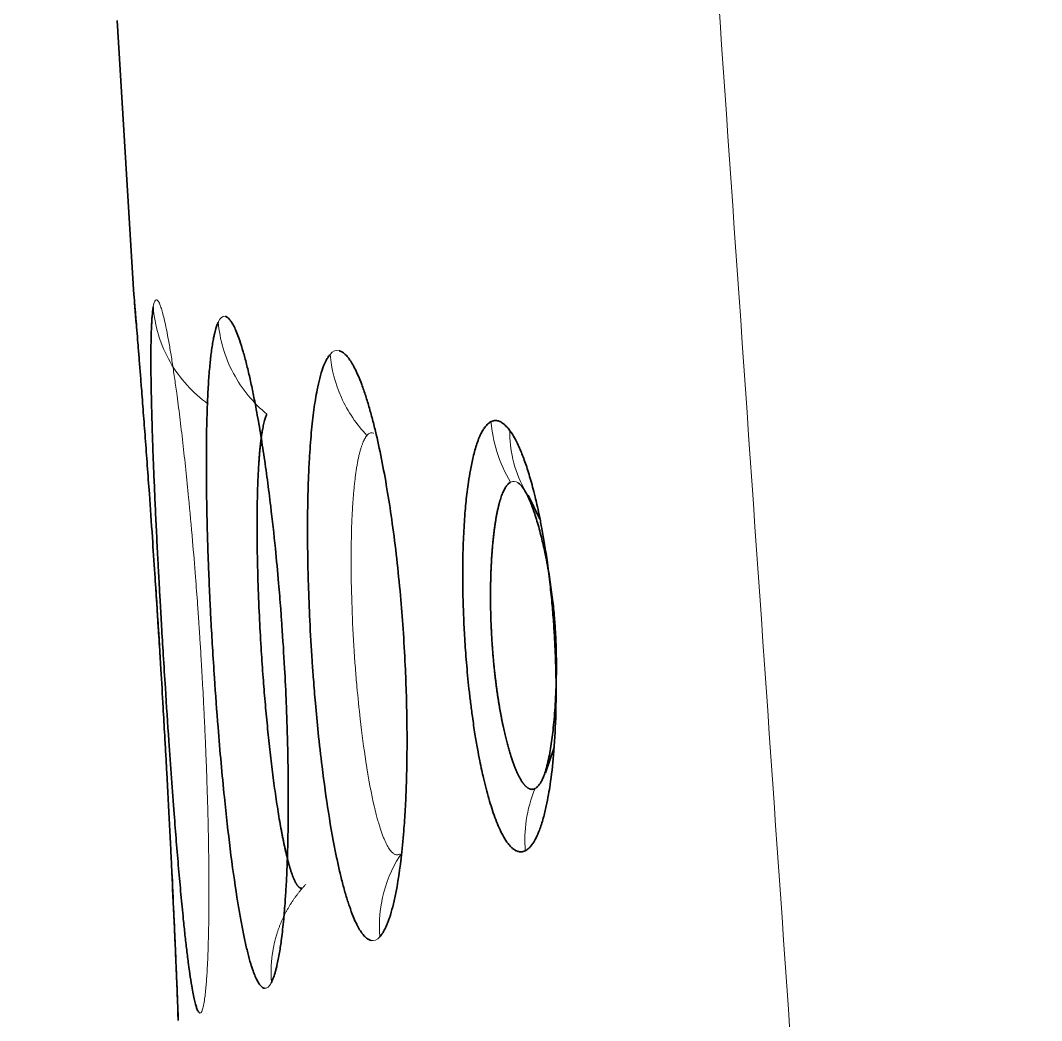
# Model space of a CAD drawing. Header units: inches. Extents: x -1096 to 3103, y -191 to 3207.
# Drawn here: x 3075.019 to 3078.842, y 1562.423 to 1566.166 of the extents above; entities that cross this region are included whole.
import ezdxf

# ---------------------------------------------------------------- set-up
doc = ezdxf.new("R2010")
doc.units = ezdxf.units.IN

msp = doc.modelspace()

# ---------------------------------------------------------------- linework, layer by layer
at = {"lineweight": 35}
for p, q in [((3075.3809, 1566.1661), (3075.4437, 1565.1391)), ((3075.4463, 1565.1097), (3075.4528, 1565.0312)), ((3076.9631, 1564.2996), (3076.9197, 1564.389)), ((3076.9848, 1563.3508), (3077.0166, 1563.4446)), ((3075.61, 1562.4231), (3075.6088, 1562.4525))]:
    msp.add_line(p, q, dxfattribs=at)
at = {"lineweight": 13}
for points, knots in [([(3082.665, 1493.7042), (3082.6004, 1494.6346), (3082.4711, 1496.4949), (3082.2773, 1499.2845), (3082.0837, 1502.0724), (3081.8901, 1504.8587), (3081.6967, 1507.6432), (3081.5035, 1510.4261), (3081.3103, 1513.2073), (3081.1174, 1515.9868), (3080.9245, 1518.7646), (3080.7318, 1521.5408), (3080.5392, 1524.3152), (3080.3468, 1527.088), (3080.1545, 1529.8591), (3079.9623, 1532.6286), (3079.7703, 1535.3963), (3079.5785, 1538.1624), (3079.3867, 1540.9268), (3079.1952, 1543.6895), (3079.0037, 1546.4505), (3078.8124, 1549.2098), (3078.6213, 1551.9675), (3078.4303, 1554.7235), (3078.2395, 1557.4778), (3078.0488, 1560.2304), (3077.8583, 1562.9813), (3077.6679, 1565.7306), (3077.4776, 1568.4781), (3077.2876, 1571.224), (3077.0976, 1573.9683), (3076.9079, 1576.7108), (3076.7183, 1579.4516), (3076.5288, 1582.1908), (3076.3395, 1584.9283), (3076.1504, 1587.6641), (3075.9614, 1590.3983), (3075.7726, 1593.1307), (3075.5839, 1595.8615), (3075.3954, 1598.5906), (3075.2071, 1601.318), (3075.0816, 1603.1357), (3075.0189, 1604.0443)], [0, 0, 0, 0, 0.025296, 0.050577, 0.075843, 0.101093, 0.126328, 0.151549, 0.176754, 0.201943, 0.227118, 0.252277, 0.277422, 0.302551, 0.327664, 0.352763, 0.377847, 0.402915, 0.427968, 0.453006, 0.478029, 0.503036, 0.528029, 0.553006, 0.577968, 0.602915, 0.627846, 0.652763, 0.677664, 0.70255, 0.727421, 0.752277, 0.777118, 0.801943, 0.826753, 0.851548, 0.876328, 0.901093, 0.925842, 0.950577, 0.975296, 1, 1, 1, 1]), ([(3075.5163, 1565.0942), (3075.5214, 1565.0244), (3075.5637, 1564.8812), (3075.6655, 1564.7709), (3075.7219, 1564.7305)], [0, 0, 0, 0, 0.506112, 1, 1, 1, 1]), ([(3075.704, 1562.4782), (3075.7043, 1562.4795), (3075.7049, 1562.4824), (3075.7058, 1562.4875), (3075.7069, 1562.4936), (3075.7081, 1562.5012), (3075.7093, 1562.5102), (3075.7107, 1562.521), (3075.7121, 1562.5337), (3075.7145, 1562.5584), (3075.7175, 1562.5974), (3075.7205, 1562.6579), (3075.7227, 1562.7237), (3075.724, 1562.7922), (3075.7246, 1562.8535), (3075.7247, 1562.9048), (3075.7246, 1562.9439), (3075.7245, 1562.9694), (3075.7242, 1563.0068), (3075.7236, 1563.0612), (3075.7222, 1563.1387), (3075.7203, 1563.2149), (3075.7181, 1563.2891), (3075.7157, 1563.3605), (3075.7131, 1563.4288), (3075.7103, 1563.4936), (3075.7075, 1563.5545), (3075.7047, 1563.6114), (3075.7019, 1563.6641), (3075.6993, 1563.7124), (3075.6967, 1563.7563), (3075.6944, 1563.7957), (3075.6922, 1563.8305), (3075.6903, 1563.8608), (3075.6886, 1563.8865), (3075.686, 1563.9254), (3075.6815, 1563.9906), (3075.6737, 1564.0944), (3075.6626, 1564.23), (3075.6503, 1564.3644), (3075.6379, 1564.4861), (3075.6269, 1564.587), (3075.6155, 1564.6833), (3075.605, 1564.764), (3075.5956, 1564.8314), (3075.5872, 1564.8875), (3075.5786, 1564.9401), (3075.57, 1564.9883), (3075.5622, 1565.027), (3075.5553, 1565.057), (3075.5494, 1565.0794), (3075.544, 1565.0963), (3075.5393, 1565.1078), (3075.5356, 1565.1147), (3075.5327, 1565.1185), (3075.5305, 1565.1203), (3075.5292, 1565.1208), (3075.5287, 1565.121)], [0, 0, 0, 0, 0.004871, 0.010578, 0.01712, 0.024496, 0.032707, 0.04175, 0.051625, 0.062329, 0.094589, 0.123218, 0.15516, 0.182381, 0.204891, 0.222679, 0.235716, 0.243991, 0.247499, 0.271695, 0.294713, 0.316538, 0.337157, 0.356565, 0.37478, 0.391814, 0.407679, 0.422379, 0.435915, 0.448289, 0.459502, 0.469554, 0.478448, 0.486184, 0.492762, 0.498184, 0.516133, 0.543052, 0.578986, 0.624001, 0.654391, 0.6855, 0.717302, 0.749771, 0.772746, 0.796758, 0.821822, 0.847959, 0.875186, 0.895512, 0.916051, 0.936799, 0.954889, 0.970256, 0.9829, 0.992817, 1, 1, 1, 1]), ([(3075.942, 1564.6924), (3075.8919, 1564.7335), (3075.8029, 1564.8398), (3075.7649, 1564.9722), (3075.7595, 1565.037)], [0, 0, 0, 0, 0.495743, 1, 1, 1, 1]), ([(3076.1784, 1564.9163), (3076.1832, 1564.862), (3076.212, 1564.7499), (3076.2775, 1564.6536), (3076.3164, 1564.6128)], [0, 0, 0, 0, 0.494789, 1, 1, 1, 1]), ([(3076.7806, 1564.6644), (3076.7837, 1564.6271), (3076.7989, 1564.5478), (3076.8325, 1564.474), (3076.8543, 1564.4384)], [0, 0, 0, 0, 0.474728, 1, 1, 1, 1]), ([(3076.8511, 1564.631), (3076.8508, 1564.5952), (3076.8588, 1564.5192), (3076.8858, 1564.4485), (3076.9042, 1564.4146)], [0, 0, 0, 0, 0.475306, 1, 1, 1, 1]), ([(3076.3164, 1564.6128), (3076.3157, 1564.6119), (3076.3143, 1564.6103), (3076.3123, 1564.6076), (3076.3103, 1564.6045), (3076.3084, 1564.6013), (3076.3064, 1564.5977), (3076.3045, 1564.5939), (3076.3027, 1564.5898), (3076.3008, 1564.5854), (3076.299, 1564.5808), (3076.2972, 1564.5759), (3076.2955, 1564.5708), (3076.2938, 1564.5653), (3076.2921, 1564.5597), (3076.2904, 1564.5537), (3076.2888, 1564.5475), (3076.2872, 1564.541), (3076.2856, 1564.5343), (3076.2841, 1564.5273), (3076.2826, 1564.52), (3076.2812, 1564.5125), (3076.2798, 1564.5048), (3076.2784, 1564.4968), (3076.2771, 1564.4885), (3076.2758, 1564.48), (3076.2745, 1564.4712), (3076.2733, 1564.4623), (3076.2721, 1564.453), (3076.271, 1564.4436), (3076.2699, 1564.4339), (3076.2688, 1564.4239), (3076.2678, 1564.4138), (3076.2668, 1564.4034), (3076.2659, 1564.3928), (3076.265, 1564.3819), (3076.2642, 1564.3709), (3076.2634, 1564.3597), (3076.2626, 1564.3482), (3076.2619, 1564.3365), (3076.2613, 1564.3247), (3076.2591, 1564.2812), (3076.2567, 1564.1973), (3076.2571, 1564.0614), (3076.2621, 1563.9067), (3076.2701, 1563.7741), (3076.2802, 1563.6543), (3076.2925, 1563.5336), (3076.3135, 1563.3737), (3076.3344, 1563.2618), (3076.3496, 1563.2), (3076.3549, 1563.1796), (3076.3603, 1563.1608), (3076.3656, 1563.1435), (3076.3709, 1563.1276), (3076.3762, 1563.1132), (3076.3814, 1563.1003), (3076.3866, 1563.0888), (3076.3917, 1563.0786), (3076.3968, 1563.0699), (3076.4018, 1563.0624), (3076.4068, 1563.0562), (3076.4116, 1563.0513), (3076.4164, 1563.0476), (3076.4211, 1563.045), (3076.4257, 1563.0436), (3076.4302, 1563.0432), (3076.4347, 1563.0439), (3076.4376, 1563.0451), (3076.439, 1563.0458)], [0, 0, 0, 0, 0.005972, 0.011955, 0.017951, 0.02396, 0.02998, 0.036012, 0.042055, 0.048111, 0.054177, 0.060255, 0.066344, 0.072444, 0.078555, 0.084677, 0.09081, 0.096952, 0.103106, 0.109269, 0.115443, 0.121626, 0.127819, 0.134022, 0.140234, 0.146455, 0.152686, 0.158926, 0.165175, 0.171432, 0.177698, 0.183972, 0.190255, 0.196546, 0.202844, 0.209151, 0.215465, 0.221787, 0.228116, 0.234452, 0.240795, 0.247145, 0.303261, 0.364171, 0.429645, 0.499403, 0.528824, 0.581401, 0.656184, 0.751772, 0.766496, 0.781024, 0.795358, 0.809499, 0.823451, 0.837216, 0.850794, 0.86419, 0.877403, 0.890438, 0.903295, 0.915977, 0.928485, 0.940822, 0.952989, 0.964989, 0.976822, 0.988492, 1, 1, 1, 1]), ([(3076.9091, 1563.0589), (3076.9061, 1563.0962), (3076.9085, 1563.1765), (3076.93, 1563.2538), (3076.9458, 1563.2916)], [0, 0, 0, 0, 0.47368, 1, 1, 1, 1]), ([(3076.3649, 1562.737), (3076.3603, 1562.792), (3076.3651, 1562.8492), (3076.3941, 1562.9579), (3076.4183, 1563.0094), (3076.4495, 1563.0541)], [0, 0, 0, 0, 0.5, 0.5, 1, 1, 1, 1]), ([(3076.088, 1562.9335), (3076.0855, 1562.9308), (3076.0806, 1562.9255), (3076.0734, 1562.9173), (3076.0663, 1562.909), (3076.0594, 1562.9004), (3076.0527, 1562.8917), (3076.0462, 1562.8827), (3076.0399, 1562.8736), (3076.0338, 1562.8643), (3076.0278, 1562.8549), (3076.0221, 1562.8453), (3076.0166, 1562.8356), (3076.0113, 1562.8257), (3076.0062, 1562.8157), (3076.0013, 1562.8056), (3075.9967, 1562.7953), (3075.9924, 1562.785), (3075.9882, 1562.7745), (3075.9856, 1562.7672), (3075.984, 1562.7626), (3075.9832, 1562.7604), (3075.982, 1562.7569), (3075.9804, 1562.7521), (3075.9785, 1562.7459), (3075.9762, 1562.7384), (3075.9738, 1562.7296), (3075.9711, 1562.7194), (3075.9684, 1562.7077), (3075.9658, 1562.6947), (3075.9632, 1562.6803), (3075.961, 1562.6645), (3075.9591, 1562.6472), (3075.9578, 1562.6287), (3075.9571, 1562.6088), (3075.9573, 1562.5877), (3075.9582, 1562.5733), (3075.9587, 1562.5659)], [0, 0, 0, 0, 0.027022, 0.054175, 0.081448, 0.108835, 0.136326, 0.163914, 0.191589, 0.219343, 0.247168, 0.275056, 0.302998, 0.330987, 0.359016, 0.387077, 0.415163, 0.443269, 0.471389, 0.499516, 0.501887, 0.507685, 0.516909, 0.529559, 0.545636, 0.565137, 0.588057, 0.614392, 0.644128, 0.67725, 0.71373, 0.753534, 0.79661, 0.842893, 0.892295, 0.944709, 1, 1, 1, 1])]:
    msp.add_open_spline(points, degree=3, knots=knots, dxfattribs=at)
at = {"lineweight": 35}
for points, knots in [([(3075.6088, 1562.4525), (3075.6088, 1562.4539), (3075.6086, 1562.457), (3075.6084, 1562.4623), (3075.6082, 1562.4688), (3075.6079, 1562.4766), (3075.6075, 1562.486), (3075.607, 1562.4973), (3075.6065, 1562.5106), (3075.6055, 1562.5361), (3075.6039, 1562.5765), (3075.6013, 1562.6392), (3075.5983, 1562.7079), (3075.5951, 1562.7795), (3075.5922, 1562.8432), (3075.5898, 1562.8959), (3075.588, 1562.9354), (3075.5868, 1562.9601), (3075.5853, 1562.9906), (3075.5833, 1563.0327), (3075.5803, 1563.0934), (3075.5771, 1563.1559), (3075.5738, 1563.22), (3075.5704, 1563.2856), (3075.5668, 1563.3524), (3075.5631, 1563.4204), (3075.5585, 1563.5011), (3075.5525, 1563.6068), (3075.5441, 1563.7494), (3075.5359, 1563.8814), (3075.5284, 1564.0003), (3075.5214, 1564.1063), (3075.5122, 1564.2433), (3075.5027, 1564.3789), (3075.4938, 1564.5018), (3075.4862, 1564.604), (3075.4789, 1564.7012), (3075.4726, 1564.7826), (3075.4673, 1564.8505), (3075.4628, 1564.907), (3075.4586, 1564.9599), (3075.4547, 1565.0083), (3075.4516, 1565.047), (3075.4491, 1565.0769), (3075.4473, 1565.0991), (3075.4459, 1565.1157), (3075.445, 1565.1269), (3075.4444, 1565.1336), (3075.4441, 1565.1371), (3075.444, 1565.1387), (3075.4439, 1565.139), (3075.4439, 1565.1391)], [0, 0, 0, 0, 0.004851, 0.010544, 0.017077, 0.024451, 0.032664, 0.041716, 0.051605, 0.062329, 0.094554, 0.123216, 0.155817, 0.183478, 0.20621, 0.223998, 0.236815, 0.244647, 0.247492, 0.265422, 0.283346, 0.301256, 0.319144, 0.336999, 0.354814, 0.372597, 0.390528, 0.417453, 0.453346, 0.498174, 0.516577, 0.543646, 0.579428, 0.623988, 0.65447, 0.68561, 0.717381, 0.749756, 0.77274, 0.796758, 0.821822, 0.847956, 0.875175, 0.895509, 0.91605, 0.936793, 0.954918, 0.970304, 0.982949, 0.99285, 1, 1, 1, 1]), ([(3075.5163, 1565.0942), (3075.5161, 1565.0927), (3075.5155, 1565.0894), (3075.5147, 1565.0835), (3075.5138, 1565.076), (3075.5128, 1565.0667), (3075.5117, 1565.0552), (3075.5107, 1565.0411), (3075.5093, 1565.0155), (3075.5079, 1564.976), (3075.5072, 1564.9165), (3075.5075, 1564.8489), (3075.5087, 1564.7709), (3075.5107, 1564.685), (3075.5135, 1564.5976), (3075.5167, 1564.5108), (3075.5202, 1564.4264), (3075.5241, 1564.3388), (3075.5284, 1564.2484), (3075.5321, 1564.174), (3075.5354, 1564.1117), (3075.5384, 1564.0564), (3075.5424, 1563.984), (3075.5476, 1563.8941), (3075.554, 1563.7869), (3075.563, 1563.6427), (3075.5765, 1563.4392), (3075.5904, 1563.2464), (3075.6027, 1563.0914), (3075.6112, 1562.9905), (3075.6199, 1562.8931), (3075.6279, 1562.811), (3075.6351, 1562.7425), (3075.6416, 1562.6858), (3075.6482, 1562.6328), (3075.655, 1562.5846), (3075.6612, 1562.5459), (3075.6668, 1562.5159), (3075.6718, 1562.4933), (3075.6764, 1562.4764), (3075.6805, 1562.4648), (3075.6839, 1562.4578), (3075.6867, 1562.4539), (3075.6888, 1562.452), (3075.69, 1562.4515), (3075.6906, 1562.4513)], [0, 0, 0, 0, 0.005494, 0.012115, 0.01986, 0.028729, 0.03872, 0.049829, 0.062052, 0.094151, 0.122729, 0.153801, 0.184823, 0.215792, 0.246711, 0.271794, 0.29682, 0.321805, 0.346754, 0.371667, 0.381839, 0.396331, 0.415138, 0.438248, 0.465644, 0.497302, 0.548712, 0.623102, 0.653082, 0.684066, 0.71606, 0.749093, 0.772387, 0.796618, 0.821777, 0.847855, 0.874829, 0.895219, 0.915809, 0.936603, 0.954502, 0.96979, 0.982469, 0.99254, 1, 1, 1, 1]), ([(3075.9587, 1562.5659), (3075.9594, 1562.5673), (3075.9608, 1562.5703), (3075.9632, 1562.5757), (3075.9659, 1562.5825), (3075.9689, 1562.591), (3075.9722, 1562.6015), (3075.9758, 1562.6143), (3075.9816, 1562.6378), (3075.9888, 1562.6742), (3075.9972, 1562.7317), (3076.0043, 1562.7964), (3076.0099, 1562.8654), (3076.0138, 1562.9261), (3076.0162, 1562.9751), (3076.0176, 1563.0099), (3076.0191, 1563.0524), (3076.0206, 1563.1093), (3076.0217, 1563.1886), (3076.022, 1563.271), (3076.0213, 1563.3561), (3076.0198, 1563.4368), (3076.0175, 1563.5218), (3076.0139, 1563.6211), (3076.0077, 1563.7515), (3076.0004, 1563.8696), (3075.9926, 1563.9757), (3075.9848, 1564.0723), (3075.9726, 1564.2022), (3075.9583, 1564.3314), (3075.9434, 1564.448), (3075.9299, 1564.5437), (3075.9154, 1564.6355), (3075.9016, 1564.7128), (3075.8889, 1564.7773), (3075.8773, 1564.8311), (3075.8652, 1564.8816), (3075.8527, 1564.9279), (3075.841, 1564.9653), (3075.8304, 1564.9944), (3075.821, 1565.0163), (3075.8121, 1565.033), (3075.8042, 1565.0446), (3075.7977, 1565.0518), (3075.7924, 1565.0559), (3075.7884, 1565.058), (3075.7861, 1565.0587), (3075.7851, 1565.059)], [0, 0, 0, 0, 0.005679, 0.012434, 0.020265, 0.029172, 0.039152, 0.050205, 0.062327, 0.094652, 0.123214, 0.158, 0.187168, 0.210728, 0.228653, 0.240913, 0.247497, 0.272601, 0.297685, 0.322728, 0.347701, 0.372604, 0.391847, 0.41921, 0.454671, 0.498201, 0.514895, 0.541397, 0.577751, 0.624024, 0.654257, 0.685314, 0.71717, 0.749799, 0.77284, 0.796886, 0.821949, 0.848052, 0.87521, 0.895528, 0.916063, 0.936811, 0.954812, 0.970135, 0.982776, 0.992733, 1, 1, 1, 1]), ([(3075.7595, 1565.037), (3075.759, 1565.0357), (3075.7576, 1565.0327), (3075.7555, 1565.0274), (3075.7531, 1565.0207), (3075.7505, 1565.0123), (3075.7476, 1565.0019), (3075.7445, 1564.9892), (3075.7396, 1564.9658), (3075.7339, 1564.9296), (3075.7278, 1564.8747), (3075.7229, 1564.8122), (3075.719, 1564.7397), (3075.7164, 1564.6598), (3075.7151, 1564.5723), (3075.7149, 1564.478), (3075.716, 1564.3776), (3075.7181, 1564.2728), (3075.7207, 1564.1883), (3075.7231, 1564.1216), (3075.7252, 1564.0688), (3075.7282, 1564.0004), (3075.7324, 1563.9161), (3075.7381, 1563.8159), (3075.7466, 1563.6816), (3075.7607, 1563.4898), (3075.7804, 1563.2713), (3075.8044, 1563.0575), (3075.8238, 1562.9184), (3075.8389, 1562.8269), (3075.8488, 1562.7725), (3075.8592, 1562.7217), (3075.8701, 1562.6755), (3075.8803, 1562.6381), (3075.8898, 1562.609), (3075.8984, 1562.5869), (3075.9065, 1562.5701), (3075.9138, 1562.5585), (3075.92, 1562.5513), (3075.9251, 1562.5471), (3075.9291, 1562.5448), (3075.9314, 1562.5441), (3075.9324, 1562.5438)], [0, 0, 0, 0, 0.005535, 0.012183, 0.019942, 0.028811, 0.038788, 0.049871, 0.062054, 0.094209, 0.122734, 0.153803, 0.184827, 0.215802, 0.246733, 0.278099, 0.30937, 0.340568, 0.371697, 0.382255, 0.396981, 0.415868, 0.438907, 0.466079, 0.497361, 0.548022, 0.623188, 0.68393, 0.749069, 0.772479, 0.79677, 0.821932, 0.847957, 0.874823, 0.895203, 0.915794, 0.936601, 0.954404, 0.969644, 0.982324, 0.992443, 1, 1, 1, 1]), ([(3076.3649, 1562.737), (3076.3658, 1562.7381), (3076.3678, 1562.7405), (3076.3711, 1562.7448), (3076.3747, 1562.7501), (3076.3789, 1562.7569), (3076.3835, 1562.7653), (3076.3884, 1562.7756), (3076.3965, 1562.7949), (3076.4068, 1562.8251), (3076.4251, 1562.897), (3076.4416, 1562.9975), (3076.4537, 1563.1215), (3076.4599, 1563.2133), (3076.4638, 1563.3006), (3076.466, 1563.392), (3076.4665, 1563.476), (3076.4658, 1563.5584), (3076.4638, 1563.6465), (3076.4595, 1563.7597), (3076.4522, 1563.8857), (3076.4379, 1564.0665), (3076.4182, 1564.2399), (3076.3937, 1564.4017), (3076.3736, 1564.5138), (3076.3549, 1564.6014), (3076.3386, 1564.6676), (3076.3254, 1564.7162), (3076.3114, 1564.7621), (3076.2967, 1564.8045), (3076.2827, 1564.8389), (3076.2699, 1564.866), (3076.2583, 1564.8867), (3076.2473, 1564.9027), (3076.2374, 1564.9141), (3076.2291, 1564.9215), (3076.2223, 1564.926), (3076.217, 1564.9287), (3076.2139, 1564.9297), (3076.2126, 1564.9301)], [0, 0, 0, 0, 0.005759, 0.012569, 0.020429, 0.029339, 0.039298, 0.050303, 0.062353, 0.094825, 0.123265, 0.204929, 0.247428, 0.278823, 0.310177, 0.341444, 0.372596, 0.393012, 0.420777, 0.455872, 0.498271, 0.537025, 0.623967, 0.664109, 0.706062, 0.749764, 0.772822, 0.796879, 0.82195, 0.848056, 0.875213, 0.895506, 0.916041, 0.936812, 0.954675, 0.969928, 0.982569, 0.992595, 1, 1, 1, 1]), ([(3076.1784, 1564.9163), (3076.1775, 1564.9153), (3076.1756, 1564.913), (3076.1726, 1564.9088), (3076.1691, 1564.9035), (3076.1652, 1564.8968), (3076.1609, 1564.8885), (3076.1563, 1564.8782), (3076.1489, 1564.8591), (3076.1397, 1564.8291), (3076.1281, 1564.7778), (3076.1173, 1564.7113), (3076.1076, 1564.6243), (3076.1019, 1564.5467), (3076.0985, 1564.4811), (3076.0962, 1564.4258), (3076.0942, 1564.3465), (3076.0936, 1564.2591), (3076.0944, 1564.1584), (3076.0968, 1564.0504), (3076.1021, 1563.9158), (3076.109, 1563.7967), (3076.1164, 1563.6933), (3076.1237, 1563.6037), (3076.1342, 1563.4933), (3076.15, 1563.3537), (3076.1721, 1563.1944), (3076.1946, 1563.0697), (3076.2127, 1562.9868), (3076.2246, 1562.9375), (3076.2373, 1562.8915), (3076.2507, 1562.8493), (3076.2634, 1562.815), (3076.2753, 1562.7879), (3076.2862, 1562.767), (3076.2966, 1562.751), (3076.306, 1562.7395), (3076.314, 1562.7321), (3076.3206, 1562.7275), (3076.3259, 1562.7248), (3076.329, 1562.7237), (3076.3303, 1562.7233)], [0, 0, 0, 0, 0.005607, 0.012302, 0.020083, 0.028949, 0.0389, 0.049931, 0.062039, 0.09429, 0.122704, 0.164093, 0.205413, 0.246661, 0.2615, 0.282312, 0.30911, 0.346899, 0.371661, 0.408236, 0.450128, 0.497272, 0.518111, 0.546036, 0.581065, 0.623252, 0.683675, 0.749134, 0.772649, 0.796989, 0.822148, 0.848115, 0.87487, 0.895219, 0.915802, 0.936626, 0.954273, 0.969433, 0.982108, 0.992297, 1, 1, 1, 1]), ([(3076.0752, 1562.919), (3076.0747, 1562.9188), (3076.0737, 1562.9184), (3076.0721, 1562.9182), (3076.0706, 1562.9182), (3076.069, 1562.9184), (3076.0675, 1562.9188), (3076.0659, 1562.9195), (3076.0644, 1562.9203), (3076.0628, 1562.9214), (3076.0613, 1562.9227), (3076.0597, 1562.9242), (3076.0582, 1562.9259), (3076.0566, 1562.9279), (3076.0551, 1562.93), (3076.0535, 1562.9322), (3076.0519, 1562.9347), (3076.0504, 1562.9374), (3076.0488, 1562.9402), (3076.0473, 1562.9432), (3076.0457, 1562.9464), (3076.0442, 1562.9498), (3076.0426, 1562.9533), (3076.0411, 1562.957), (3076.0395, 1562.9608), (3076.038, 1562.9648), (3076.0365, 1562.9689), (3076.0349, 1562.9732), (3076.0334, 1562.9777), (3076.0319, 1562.9823), (3076.0304, 1562.987), (3076.0289, 1562.9919), (3076.0273, 1562.9969), (3076.0258, 1563.002), (3076.0243, 1563.0073), (3076.0229, 1563.0127), (3076.0214, 1563.0182), (3076.0199, 1563.0238), (3076.0184, 1563.0296), (3076.017, 1563.0354), (3076.0155, 1563.0414), (3076.014, 1563.0474), (3076.0126, 1563.0536), (3076.0112, 1563.0599), (3076.0097, 1563.0662), (3076.0083, 1563.0727), (3076.0069, 1563.0792), (3076.0055, 1563.0858), (3076.0041, 1563.0925), (3076.0027, 1563.0993), (3076.0013, 1563.1062), (3076, 1563.1131), (3075.9986, 1563.1201), (3075.9972, 1563.1272), (3075.9922, 1563.1538), (3075.9837, 1563.203), (3075.9721, 1563.2799), (3075.9613, 1563.362), (3075.9513, 1563.448), (3075.9422, 1563.5367), (3075.9339, 1563.6271), (3075.9262, 1563.7217), (3075.9191, 1563.8255), (3075.9128, 1563.9433), (3075.9077, 1564.0752), (3075.9046, 1564.2165), (3075.9048, 1564.3159), (3075.9059, 1564.3748), (3075.9064, 1564.3968), (3075.907, 1564.4181), (3075.9078, 1564.4389), (3075.9086, 1564.459), (3075.9096, 1564.4785), (3075.9107, 1564.4972), (3075.9118, 1564.5153), (3075.9131, 1564.5327), (3075.9145, 1564.5494), (3075.916, 1564.5653), (3075.9176, 1564.5805), (3075.9193, 1564.5948), (3075.9211, 1564.6084), (3075.923, 1564.6212), (3075.925, 1564.6332), (3075.9272, 1564.6443), (3075.9294, 1564.6546), (3075.9317, 1564.664), (3075.9341, 1564.6725), (3075.9367, 1564.6801), (3075.9393, 1564.6869), (3075.9411, 1564.6906), (3075.942, 1564.6924)], [0, 0, 0, 0, 0.005385, 0.010743, 0.016075, 0.021379, 0.026657, 0.031908, 0.037132, 0.042331, 0.047503, 0.05265, 0.057771, 0.062867, 0.067937, 0.072983, 0.078003, 0.082999, 0.08797, 0.092916, 0.097838, 0.102736, 0.107609, 0.112459, 0.117284, 0.122086, 0.126864, 0.131618, 0.136349, 0.141057, 0.145741, 0.150403, 0.155041, 0.159656, 0.164247, 0.168814, 0.173358, 0.177878, 0.182373, 0.186844, 0.191291, 0.195713, 0.20011, 0.204483, 0.208831, 0.213154, 0.217452, 0.221726, 0.225974, 0.230197, 0.234395, 0.238568, 0.242716, 0.246838, 0.250935, 0.288681, 0.325823, 0.362396, 0.398404, 0.433842, 0.468715, 0.503056, 0.540782, 0.584789, 0.635038, 0.691409, 0.753762, 0.764457, 0.775149, 0.785841, 0.796532, 0.807223, 0.817915, 0.828606, 0.839297, 0.849989, 0.86068, 0.871371, 0.882062, 0.892754, 0.90345, 0.91415, 0.924857, 0.935573, 0.946299, 0.957033, 0.967773, 0.978515, 0.989258, 1, 1, 1, 1]), ([(3076.7806, 1564.6644), (3076.7794, 1564.6637), (3076.7765, 1564.6621), (3076.7718, 1564.6588), (3076.7662, 1564.6538), (3076.7597, 1564.6467), (3076.7525, 1564.6367), (3076.7446, 1564.623), (3076.7362, 1564.605), (3076.7255, 1564.5764), (3076.7141, 1564.5365), (3076.7038, 1564.487), (3076.6965, 1564.4425), (3076.6898, 1564.3925), (3076.6834, 1564.3294), (3076.6779, 1564.2443), (3076.6752, 1564.1599), (3076.6748, 1564.0846), (3076.6754, 1564.0262), (3076.6766, 1563.9754), (3076.6782, 1563.9328), (3076.6798, 1563.8986), (3076.6812, 1563.8729), (3076.683, 1563.844), (3076.6853, 1563.8083), (3076.6889, 1563.7622), (3076.6931, 1563.714), (3076.6982, 1563.664), (3076.7042, 1563.6124), (3076.7116, 1563.5555), (3076.7202, 1563.4977), (3076.7295, 1563.4428), (3076.7381, 1563.3976), (3076.7457, 1563.3614), (3076.7519, 1563.3334), (3076.7589, 1563.3042), (3076.7673, 1563.2717), (3076.778, 1563.2346), (3076.7895, 1563.1992), (3076.8017, 1563.1662), (3076.8148, 1563.1358), (3076.8291, 1563.108), (3076.8427, 1563.0873), (3076.8545, 1563.0738), (3076.8632, 1563.066), (3076.87, 1563.0614), (3076.8738, 1563.0595), (3076.8753, 1563.0587)], [0, 0, 0, 0, 0.007927, 0.018047, 0.030341, 0.044774, 0.061331, 0.080032, 0.100901, 0.123961, 0.165411, 0.200215, 0.228296, 0.249582, 0.288168, 0.330442, 0.376231, 0.405367, 0.430757, 0.452472, 0.470562, 0.485045, 0.495918, 0.503183, 0.521674, 0.541199, 0.561766, 0.583382, 0.606044, 0.629763, 0.659938, 0.686474, 0.70932, 0.72842, 0.743728, 0.755212, 0.778105, 0.801942, 0.826697, 0.85234, 0.878837, 0.907003, 0.938891, 0.960077, 0.977306, 0.990609, 1, 1, 1, 1]), ([(3076.8145, 1564.6648), (3076.8134, 1564.6652), (3076.8114, 1564.6661), (3076.8084, 1564.6671), (3076.8054, 1564.6679), (3076.8025, 1564.6684), (3076.7996, 1564.6687), (3076.7968, 1564.6687), (3076.794, 1564.6685), (3076.7912, 1564.6681), (3076.7885, 1564.6675), (3076.7858, 1564.6667), (3076.7832, 1564.6657), (3076.7815, 1564.6648), (3076.7806, 1564.6644)], [0, 0, 0, 0, 0.087917, 0.174953, 0.261133, 0.346481, 0.43102, 0.514775, 0.597754, 0.67993, 0.761271, 0.841747, 0.921332, 1, 1, 1, 1]), ([(3076.9091, 1563.0589), (3076.9105, 1563.0597), (3076.914, 1563.0615), (3076.9203, 1563.0659), (3076.9285, 1563.0737), (3076.9385, 1563.0866), (3076.9499, 1563.1067), (3076.9631, 1563.1372), (3076.976, 1563.1774), (3076.9872, 1563.2233), (3076.9956, 1563.2661), (3077.0056, 1563.3271), (3077.0162, 1563.419), (3077.0223, 1563.5238), (3077.0244, 1563.6193), (3077.0245, 1563.6948), (3077.0225, 1563.7757), (3077.0192, 1563.8482), (3077.0148, 1563.917), (3077.0089, 1563.9893), (3077.0008, 1564.0667), (3076.9911, 1564.1425), (3076.9806, 1564.2111), (3076.9706, 1564.2681), (3076.9614, 1564.3148), (3076.9533, 1564.352), (3076.9467, 1564.3804), (3076.9398, 1564.4079), (3076.9322, 1564.4362), (3076.9233, 1564.4669), (3076.9144, 1564.495), (3076.9055, 1564.5207), (3076.8966, 1564.544), (3076.8879, 1564.5649), (3076.8775, 1564.5877), (3076.8639, 1564.6131), (3076.8496, 1564.6342), (3076.837, 1564.6483), (3076.828, 1564.6563), (3076.8207, 1564.6615), (3076.8163, 1564.6638), (3076.8145, 1564.6648)], [0, 0, 0, 0, 0.008784, 0.022012, 0.039639, 0.061609, 0.087958, 0.118751, 0.157481, 0.190776, 0.218565, 0.240781, 0.300853, 0.366289, 0.389903, 0.429716, 0.465034, 0.493523, 0.521548, 0.55222, 0.585556, 0.621544, 0.652763, 0.680085, 0.70348, 0.722896, 0.738289, 0.749628, 0.76907, 0.788051, 0.806559, 0.824584, 0.842116, 0.859149, 0.875676, 0.903109, 0.936897, 0.957449, 0.974805, 0.988984, 1, 1, 1, 1]), ([(3076.9458, 1563.2916), (3076.9453, 1563.2913), (3076.9442, 1563.2908), (3076.9424, 1563.29), (3076.9407, 1563.2894), (3076.9389, 1563.289), (3076.9371, 1563.2886), (3076.9353, 1563.2885), (3076.9335, 1563.2884), (3076.9316, 1563.2886), (3076.9297, 1563.2888), (3076.9277, 1563.2893), (3076.9257, 1563.2899), (3076.9238, 1563.2907), (3076.9217, 1563.2917), (3076.9197, 1563.2929), (3076.9176, 1563.2942), (3076.9155, 1563.2958), (3076.9133, 1563.2975), (3076.9112, 1563.2995), (3076.909, 1563.3017), (3076.9068, 1563.304), (3076.9045, 1563.3066), (3076.9023, 1563.3095), (3076.9, 1563.3125), (3076.8977, 1563.3158), (3076.8954, 1563.3193), (3076.893, 1563.323), (3076.8906, 1563.327), (3076.8882, 1563.3313), (3076.8858, 1563.3358), (3076.8834, 1563.3405), (3076.881, 1563.3455), (3076.8785, 1563.3508), (3076.876, 1563.3563), (3076.8736, 1563.3621), (3076.8711, 1563.3682), (3076.8686, 1563.3745), (3076.866, 1563.3811), (3076.8635, 1563.388), (3076.861, 1563.3952), (3076.8585, 1563.4026), (3076.8559, 1563.4104), (3076.8534, 1563.4184), (3076.8508, 1563.4267), (3076.8483, 1563.4353), (3076.8458, 1563.4442), (3076.8432, 1563.4534), (3076.8407, 1563.4628), (3076.8382, 1563.4726), (3076.8357, 1563.4827), (3076.8332, 1563.493), (3076.8308, 1563.5037), (3076.8283, 1563.5146), (3076.8259, 1563.5259), (3076.8235, 1563.5374), (3076.8211, 1563.5492), (3076.8188, 1563.5613), (3076.8165, 1563.5737), (3076.8142, 1563.5864), (3076.812, 1563.5993), (3076.8098, 1563.6126), (3076.8076, 1563.6261), (3076.8055, 1563.6399), (3076.8035, 1563.654), (3076.8015, 1563.6683), (3076.7996, 1563.683), (3076.7977, 1563.6979), (3076.7959, 1563.713), (3076.7941, 1563.7284), (3076.7925, 1563.7441), (3076.7909, 1563.76), (3076.7894, 1563.7761), (3076.788, 1563.7924), (3076.7867, 1563.8089), (3076.7854, 1563.8256), (3076.7843, 1563.8424), (3076.7833, 1563.8594), (3076.7824, 1563.8765), (3076.7815, 1563.8936), (3076.7808, 1563.9109), (3076.7802, 1563.9282), (3076.7797, 1563.9455), (3076.7793, 1563.9628), (3076.7791, 1563.9802), (3076.7789, 1563.9975), (3076.7789, 1564.0148), (3076.779, 1564.0321), (3076.7792, 1564.0493), (3076.7795, 1564.0665), (3076.7799, 1564.0836), (3076.7805, 1564.1005), (3076.7812, 1564.1174), (3076.782, 1564.1341), (3076.7829, 1564.1506), (3076.7839, 1564.167), (3076.7851, 1564.1831), (3076.7864, 1564.199), (3076.7879, 1564.2147), (3076.7895, 1564.2301), (3076.7912, 1564.2451), (3076.793, 1564.2599), (3076.795, 1564.2742), (3076.7971, 1564.2882), (3076.7993, 1564.3018), (3076.8017, 1564.315), (3076.8042, 1564.3277), (3076.8069, 1564.3399), (3076.8097, 1564.3515), (3076.8126, 1564.3627), (3076.8157, 1564.3732), (3076.8189, 1564.3831), (3076.8223, 1564.3924), (3076.8258, 1564.4009), (3076.8294, 1564.4088), (3076.8332, 1564.4159), (3076.8371, 1564.4221), (3076.8412, 1564.4276), (3076.8454, 1564.4322), (3076.8498, 1564.4359), (3076.8528, 1564.4376), (3076.8543, 1564.4384)], [0, 0, 0, 0, 0.004476, 0.009018, 0.013626, 0.018299, 0.023035, 0.027833, 0.032691, 0.037608, 0.042586, 0.047626, 0.052727, 0.057891, 0.06312, 0.068414, 0.073774, 0.0792, 0.084693, 0.090253, 0.09588, 0.101575, 0.107339, 0.113172, 0.119073, 0.125044, 0.131084, 0.137195, 0.143376, 0.149627, 0.155949, 0.162342, 0.168806, 0.175341, 0.181947, 0.188624, 0.195373, 0.202193, 0.209084, 0.216045, 0.223077, 0.230179, 0.237351, 0.244593, 0.251904, 0.259283, 0.266731, 0.274245, 0.281827, 0.289475, 0.297189, 0.304967, 0.31281, 0.320716, 0.328685, 0.336716, 0.344809, 0.352963, 0.361178, 0.369453, 0.377788, 0.386184, 0.394641, 0.40316, 0.411743, 0.420391, 0.429107, 0.437893, 0.446751, 0.45568, 0.464679, 0.473746, 0.482881, 0.492083, 0.501352, 0.510687, 0.520089, 0.529556, 0.539088, 0.548684, 0.558341, 0.568057, 0.577832, 0.58767, 0.597575, 0.607547, 0.617591, 0.627709, 0.637901, 0.648169, 0.658512, 0.66893, 0.679421, 0.689986, 0.700624, 0.711332, 0.722111, 0.732957, 0.74387, 0.754848, 0.76589, 0.776994, 0.788158, 0.799382, 0.810665, 0.822005, 0.833402, 0.844856, 0.856367, 0.867937, 0.879566, 0.891257, 0.903011, 0.914832, 0.926724, 0.93869, 0.95074, 0.962889, 0.975155, 0.987533, 1, 1, 1, 1]), ([(3076.8808, 1564.4366), (3076.8813, 1564.4362), (3076.8835, 1564.4348), (3076.8885, 1564.4308), (3076.8967, 1564.422), (3076.9083, 1564.4052), (3076.9198, 1564.383), (3076.9301, 1564.3588), (3076.9383, 1564.3373), (3076.9466, 1564.3129), (3076.955, 1564.2857), (3076.9633, 1564.2562), (3076.9731, 1564.2177), (3076.9858, 1564.1616), (3076.9992, 1564.0889), (3077.0102, 1564.0111), (3077.0175, 1563.9424), (3077.0217, 1563.8857), (3077.0244, 1563.8289), (3077.026, 1563.7591), (3077.0251, 1563.6854), (3077.0222, 1563.6201), (3077.019, 1563.5725), (3077.0152, 1563.5299), (3077.011, 1563.4923), (3077.0063, 1563.4574), (3077.0008, 1563.4238), (3076.994, 1563.3906), (3076.9866, 1563.3621), (3076.9791, 1563.3398), (3076.9723, 1563.3238), (3076.966, 1563.3122), (3076.9604, 1563.3042), (3076.9556, 1563.2988), (3076.9526, 1563.2963), (3076.9513, 1563.2951)], [0, 0, 0, 0, 0.00502, 0.019494, 0.043435, 0.076901, 0.120014, 0.143395, 0.16738, 0.191953, 0.21709, 0.242764, 0.267552, 0.309587, 0.368553, 0.416637, 0.459241, 0.496325, 0.520473, 0.563099, 0.624391, 0.659172, 0.692032, 0.722902, 0.751723, 0.779008, 0.809081, 0.841887, 0.877369, 0.906222, 0.931652, 0.953713, 0.972448, 0.987885, 1, 1, 1, 1]), ([(3075.5258, 1564.0385), (3075.5271, 1564.0188), (3075.5303, 1563.9687), (3075.5357, 1563.8839), (3075.5398, 1563.8186), (3075.5419, 1563.784)], [0, 0, 0, 0, 0.234953, 0.594992, 1, 1, 1, 1]), ([(3076.8753, 1563.0587), (3076.8763, 1563.0582), (3076.8783, 1563.0573), (3076.8812, 1563.0563), (3076.8841, 1563.0556), (3076.8869, 1563.055), (3076.8898, 1563.0547), (3076.8926, 1563.0546), (3076.8954, 1563.0548), (3076.8982, 1563.0551), (3076.901, 1563.0558), (3076.9037, 1563.0566), (3076.9064, 1563.0576), (3076.9082, 1563.0585), (3076.9091, 1563.0589)], [0, 0, 0, 0, 0.085545, 0.170635, 0.255295, 0.339549, 0.423419, 0.50693, 0.590098, 0.672905, 0.755323, 0.837327, 0.918894, 1, 1, 1, 1]), ([(3075.5861, 1562.9735), (3075.5862, 1562.971), (3075.5897, 1562.8992), (3075.5938, 1562.8099), (3075.598, 1562.7137), (3075.6005, 1562.6566), (3075.6027, 1562.6033), (3075.6048, 1562.5547), (3075.6064, 1562.5159), (3075.6076, 1562.4859), (3075.6085, 1562.4635), (3075.6091, 1562.4468), (3075.6096, 1562.4355), (3075.6098, 1562.4288), (3075.61, 1562.4252), (3075.61, 1562.4236), (3075.61, 1562.4232), (3075.61, 1562.4231)], [0, 0, 0, 0, 0.007215, 0.211469, 0.284122, 0.359991, 0.439048, 0.521258, 0.606554, 0.670387, 0.735108, 0.800734, 0.856832, 0.904803, 0.944656, 0.97639, 1, 1, 1, 1])]:
    msp.add_open_spline(points, degree=3, knots=knots, dxfattribs=at)
at = {"lineweight": 13}
for points in [[(3075.5287, 1565.121), (3075.5238, 1565.1217), (3075.5196, 1565.1129), (3075.5163, 1565.0942)], [(3075.7851, 1565.059), (3075.7758, 1565.0607), (3075.7672, 1565.0534), (3075.7595, 1565.037)], [(3076.2126, 1564.9301), (3076.2006, 1564.9332), (3076.1891, 1564.9287), (3076.1784, 1564.9163)], [(3076.3164, 1564.6128), (3076.3244, 1564.6222), (3076.3332, 1564.6252), (3076.3424, 1564.6219)], [(3076.8814, 1564.437), (3076.8725, 1564.4418), (3076.8634, 1564.4423), (3076.8543, 1564.4384)], [(3076.9513, 1563.2951), (3076.9495, 1563.2937), (3076.9477, 1563.2926), (3076.9458, 1563.2916)], [(3076.3303, 1562.7233), (3076.3422, 1562.7202), (3076.3538, 1562.7247), (3076.3649, 1562.737)], [(3075.9324, 1562.5438), (3075.9416, 1562.5422), (3075.9504, 1562.5494), (3075.9587, 1562.5659)], [(3075.6906, 1562.4513), (3075.6954, 1562.4506), (3075.7, 1562.4595), (3075.704, 1562.4782)]]:
    msp.add_open_spline(points, degree=3, dxfattribs=at)

doc.saveas('drawing.dxf')
